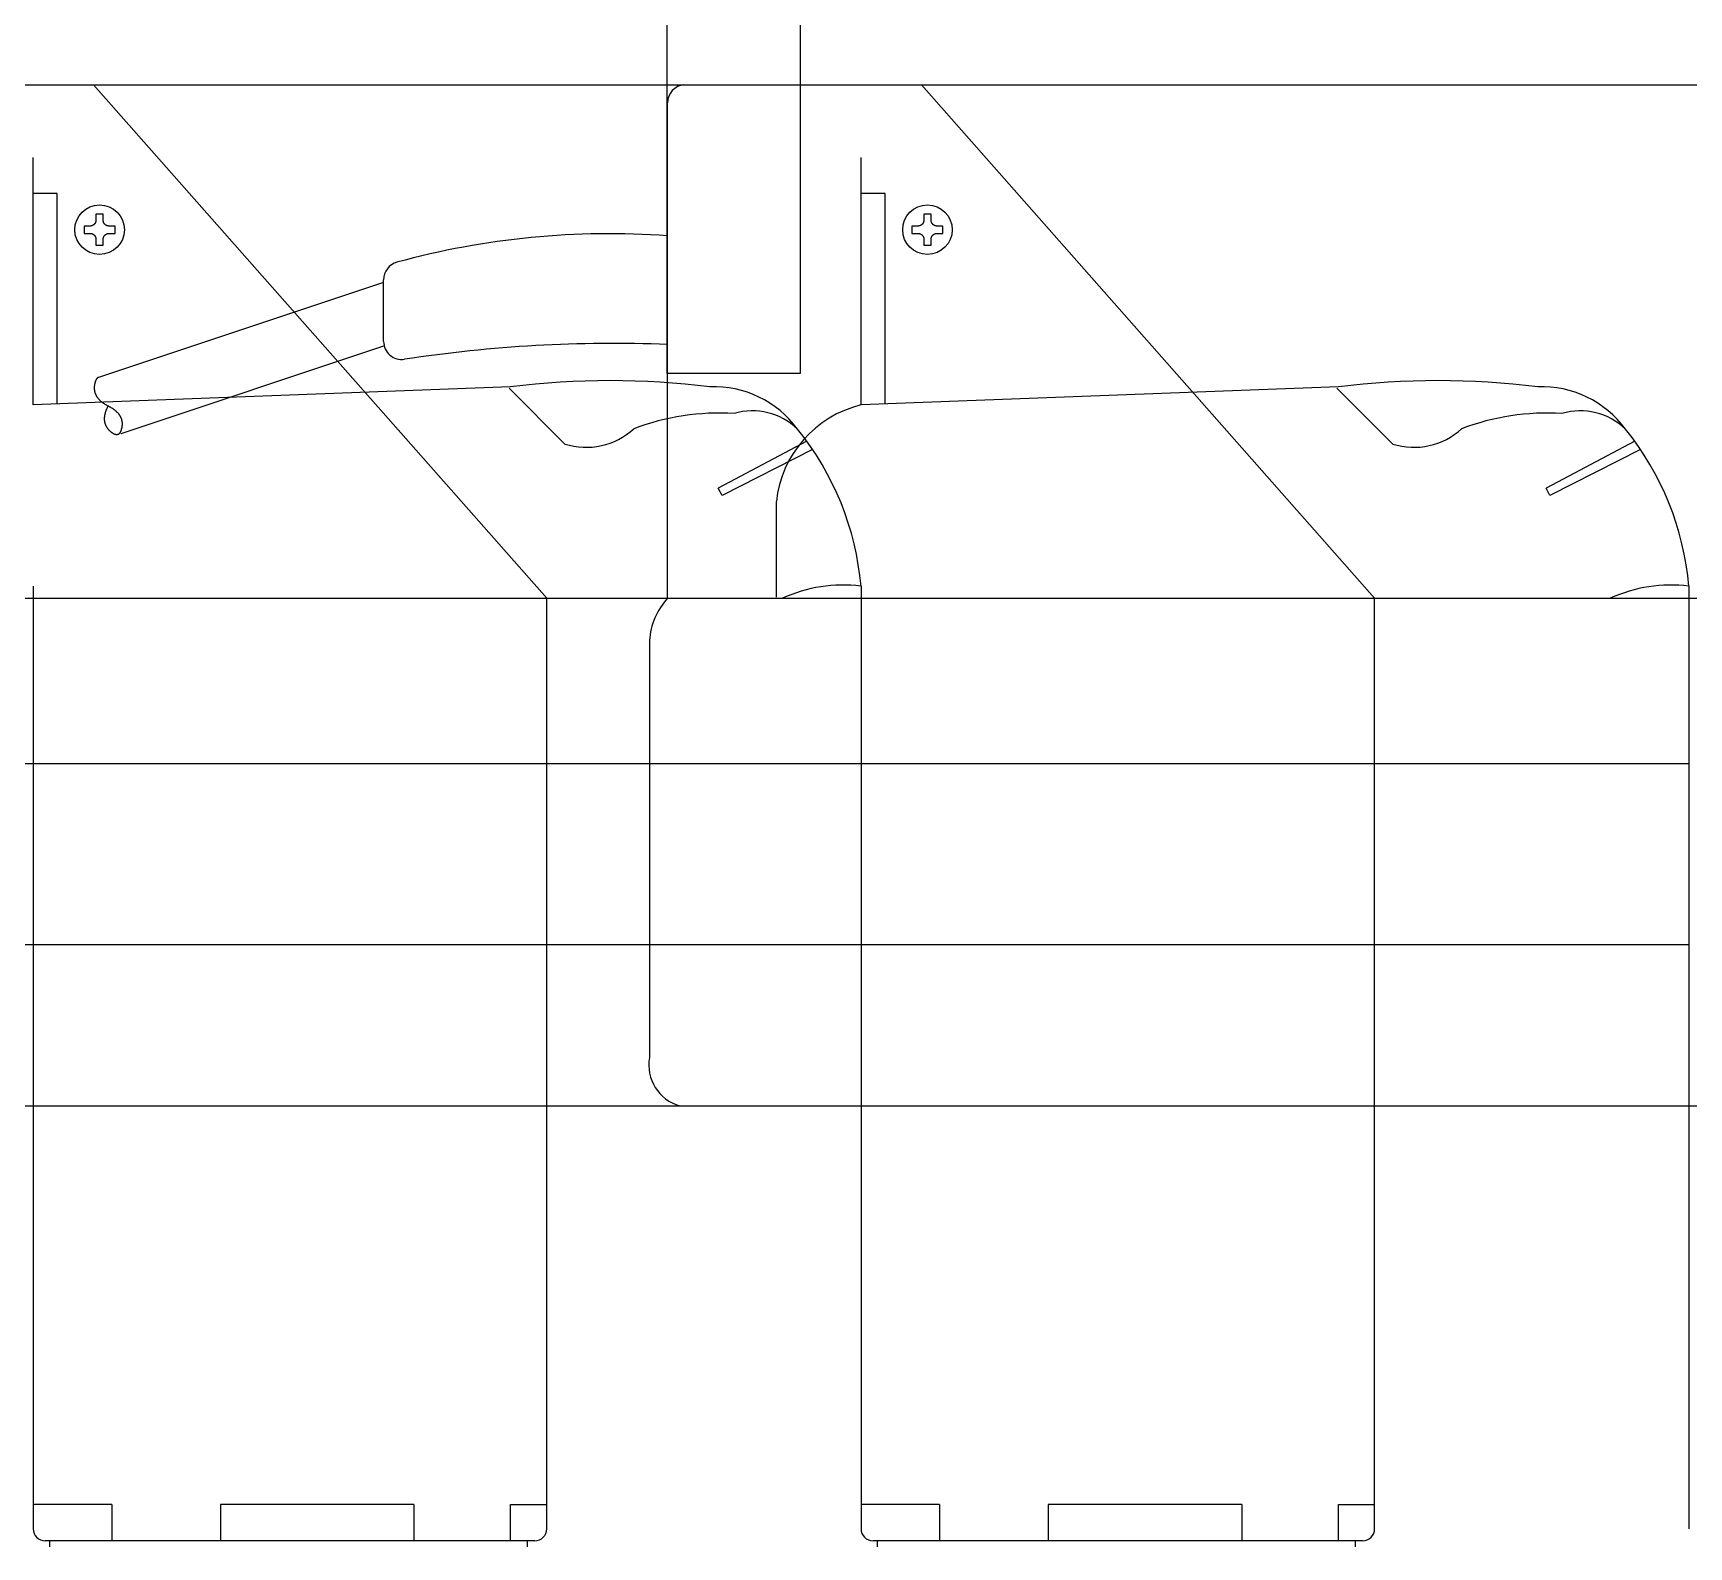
# Model space of a CAD drawing. Header units: millimetres. Extents: x -2880 to 3894, y -2977 to 4857.
# Drawn here: x -2341.8 to -2067.8, y 1353 to 1603.5 of the extents above; entities that cross this region are included whole.
import ezdxf

# ---------------------------------------------------------------- set-up
doc = ezdxf.new("R2010")
doc.units = ezdxf.units.MM
doc.header["$MEASUREMENT"] = 0
doc.layers.add('_1-0_', color=7, linetype='Continuous')
doc.layers.add('KB', color=7, linetype='Continuous')

msp = doc.modelspace()

# ---------------------------------------------------------------- linework, layer by layer
at = {"layer": '_1-0_', "color": 3, "linetype": 'Continuous'}
for p, q in [((-2508.057, 1594.981), (-2331.763, 1594.981)), ((-2371.057, 1594.981), (-2194.763, 1594.981)), ((-2256.763, 1509.981), (-2331.763, 1594.981)), ((-2234.057, 1594.981), (-2057.763, 1594.981)), ((-2119.763, 1509.981), (-2194.763, 1594.981)), ((-2236.763, 1509.981), (-2236.763, 1591.996)), ((-2341.763, 1541.981), (-2341.763, 1582.916)), ((-2204.763, 1541.981), (-2204.763, 1582.916)), ((-2337.763, 1576.981), (-2341.763, 1576.981)), ((-2337.763, 1542.221), (-2337.763, 1576.981)), ((-2200.763, 1576.981), (-2204.763, 1576.981)), ((-2200.763, 1542.221), (-2200.763, 1576.981)), ((-2330.163, 1573.544), (-2331.363, 1573.544)), ((-2331.363, 1573.544), (-2331.363, 1572.562)), ((-2330.163, 1572.562), (-2330.163, 1573.544)), ((-2193.163, 1573.544), (-2194.363, 1573.544)), ((-2194.363, 1573.544), (-2194.363, 1572.562)), ((-2193.163, 1572.562), (-2193.163, 1573.544)), ((-2332.344, 1571.581), (-2333.326, 1571.581)), ((-2333.326, 1571.581), (-2333.326, 1570.381)), ((-2333.326, 1570.381), (-2332.344, 1570.381)), ((-2332.321, 1571.581), (-2332.344, 1571.581)), ((-2332.344, 1570.381), (-2332.321, 1570.381)), ((-2332.297, 1571.582), (-2332.321, 1571.581)), ((-2332.321, 1570.381), (-2332.297, 1570.38)), ((-2332.273, 1571.584), (-2332.297, 1571.582)), ((-2332.297, 1570.38), (-2332.273, 1570.379)), ((-2332.249, 1571.586), (-2332.273, 1571.584)), ((-2332.273, 1570.379), (-2332.249, 1570.376)), ((-2332.225, 1571.589), (-2332.249, 1571.586)), ((-2332.249, 1570.376), (-2332.225, 1570.374)), ((-2332.201, 1571.592), (-2332.225, 1571.589)), ((-2332.225, 1570.374), (-2332.201, 1570.371)), ((-2332.177, 1571.596), (-2332.201, 1571.592)), ((-2332.201, 1570.371), (-2332.177, 1570.367)), ((-2332.153, 1571.6), (-2332.177, 1571.596)), ((-2332.177, 1570.367), (-2332.153, 1570.362)), ((-2332.13, 1571.605), (-2332.153, 1571.6)), ((-2332.153, 1570.362), (-2332.13, 1570.357)), ((-2332.106, 1571.611), (-2332.13, 1571.605)), ((-2332.13, 1570.357), (-2332.106, 1570.352)), ((-2332.083, 1571.617), (-2332.106, 1571.611)), ((-2332.106, 1570.352), (-2332.083, 1570.346)), ((-2332.06, 1571.623), (-2332.083, 1571.617)), ((-2332.083, 1570.346), (-2332.06, 1570.339)), ((-2332.037, 1571.631), (-2332.06, 1571.623)), ((-2332.06, 1570.339), (-2332.037, 1570.332)), ((-2332.014, 1571.638), (-2332.037, 1571.631)), ((-2332.037, 1570.332), (-2332.014, 1570.324)), ((-2331.992, 1571.647), (-2332.014, 1571.638)), ((-2332.014, 1570.324), (-2331.992, 1570.315)), ((-2331.969, 1571.656), (-2331.992, 1571.647)), ((-2331.992, 1570.315), (-2331.969, 1570.307)), ((-2331.947, 1571.665), (-2331.969, 1571.656)), ((-2331.969, 1570.307), (-2331.947, 1570.297)), ((-2331.925, 1571.675), (-2331.947, 1571.665)), ((-2331.947, 1570.297), (-2331.925, 1570.287)), ((-2331.903, 1571.686), (-2331.925, 1571.675)), ((-2331.925, 1570.287), (-2331.903, 1570.276)), ((-2331.882, 1571.697), (-2331.903, 1571.686)), ((-2331.903, 1570.276), (-2331.882, 1570.265)), ((-2331.861, 1571.709), (-2331.882, 1571.697)), ((-2331.882, 1570.265), (-2331.861, 1570.254)), ((-2331.84, 1571.721), (-2331.861, 1571.709)), ((-2331.861, 1570.254), (-2331.84, 1570.242)), ((-2331.82, 1571.733), (-2331.84, 1571.721)), ((-2331.84, 1570.242), (-2331.82, 1570.229)), ((-2331.799, 1571.746), (-2331.82, 1571.733)), ((-2331.82, 1570.229), (-2331.799, 1570.216)), ((-2331.78, 1571.76), (-2331.799, 1571.746)), ((-2331.799, 1570.216), (-2331.78, 1570.202)), ((-2331.76, 1571.774), (-2331.78, 1571.76)), ((-2331.78, 1570.202), (-2331.76, 1570.188)), ((-2331.741, 1571.789), (-2331.76, 1571.774)), ((-2331.76, 1570.188), (-2331.741, 1570.174)), ((-2331.722, 1571.804), (-2331.741, 1571.789)), ((-2331.741, 1570.174), (-2331.722, 1570.159)), ((-2331.704, 1571.819), (-2331.722, 1571.804)), ((-2331.722, 1570.159), (-2331.704, 1570.143)), ((-2331.686, 1571.835), (-2331.704, 1571.819)), ((-2331.704, 1570.143), (-2331.686, 1570.127)), ((-2331.668, 1571.852), (-2331.686, 1571.835)), ((-2331.686, 1570.127), (-2331.668, 1570.111)), ((-2331.651, 1571.868), (-2331.668, 1571.852)), ((-2331.668, 1570.111), (-2331.651, 1570.094)), ((-2331.634, 1571.886), (-2331.651, 1571.868)), ((-2331.651, 1570.094), (-2331.634, 1570.077)), ((-2331.618, 1571.903), (-2331.634, 1571.886)), ((-2331.634, 1570.077), (-2331.618, 1570.059)), ((-2331.602, 1571.921), (-2331.618, 1571.903)), ((-2331.618, 1570.059), (-2331.602, 1570.041)), ((-2331.586, 1571.94), (-2331.602, 1571.921)), ((-2331.602, 1570.041), (-2331.586, 1570.022)), ((-2331.571, 1571.959), (-2331.586, 1571.94)), ((-2331.586, 1570.022), (-2331.571, 1570.004)), ((-2331.556, 1571.978), (-2331.571, 1571.959)), ((-2331.542, 1571.997), (-2331.556, 1571.978)), ((-2331.529, 1572.017), (-2331.542, 1571.997)), ((-2331.516, 1572.037), (-2331.529, 1572.017)), ((-2331.503, 1572.058), (-2331.516, 1572.037)), ((-2331.491, 1572.079), (-2331.503, 1572.058)), ((-2331.479, 1572.1), (-2331.491, 1572.079)), ((-2331.468, 1572.121), (-2331.479, 1572.1)), ((-2331.457, 1572.143), (-2331.468, 1572.121)), ((-2331.447, 1572.165), (-2331.457, 1572.143)), ((-2331.438, 1572.187), (-2331.447, 1572.165)), ((-2331.429, 1572.209), (-2331.438, 1572.187)), ((-2331.421, 1572.232), (-2331.429, 1572.209)), ((-2331.413, 1572.255), (-2331.421, 1572.232)), ((-2331.405, 1572.278), (-2331.413, 1572.255)), ((-2331.399, 1572.301), (-2331.405, 1572.278)), ((-2331.393, 1572.324), (-2331.399, 1572.301)), ((-2331.387, 1572.347), (-2331.393, 1572.324)), ((-2331.382, 1572.371), (-2331.387, 1572.347)), ((-2331.378, 1572.395), (-2331.382, 1572.371)), ((-2331.374, 1572.418), (-2331.378, 1572.395)), ((-2331.371, 1572.442), (-2331.374, 1572.418)), ((-2331.368, 1572.466), (-2331.371, 1572.442)), ((-2331.366, 1572.49), (-2331.368, 1572.466)), ((-2331.364, 1572.514), (-2331.366, 1572.49)), ((-2331.363, 1572.562), (-2331.364, 1572.538)), ((-2331.364, 1572.538), (-2331.364, 1572.514)), ((-2330.163, 1572.538), (-2330.163, 1572.562)), ((-2330.162, 1572.514), (-2330.163, 1572.538)), ((-2330.161, 1572.49), (-2330.162, 1572.514)), ((-2330.158, 1572.466), (-2330.161, 1572.49)), ((-2330.156, 1572.442), (-2330.158, 1572.466)), ((-2330.153, 1572.418), (-2330.156, 1572.442)), ((-2330.149, 1572.395), (-2330.153, 1572.418)), ((-2330.144, 1572.371), (-2330.149, 1572.395)), ((-2330.139, 1572.347), (-2330.144, 1572.371)), ((-2330.134, 1572.324), (-2330.139, 1572.347)), ((-2330.128, 1572.301), (-2330.134, 1572.324)), ((-2330.121, 1572.278), (-2330.128, 1572.301)), ((-2330.114, 1572.255), (-2330.121, 1572.278)), ((-2330.106, 1572.232), (-2330.114, 1572.255)), ((-2330.097, 1572.209), (-2330.106, 1572.232)), ((-2330.089, 1572.187), (-2330.097, 1572.209)), ((-2330.079, 1572.165), (-2330.089, 1572.187)), ((-2330.069, 1572.143), (-2330.079, 1572.165)), ((-2330.058, 1572.121), (-2330.069, 1572.143)), ((-2330.047, 1572.1), (-2330.058, 1572.121)), ((-2330.036, 1572.079), (-2330.047, 1572.1)), ((-2330.024, 1572.058), (-2330.036, 1572.079)), ((-2330.011, 1572.037), (-2330.024, 1572.058)), ((-2329.998, 1572.017), (-2330.011, 1572.037)), ((-2329.984, 1571.997), (-2329.998, 1572.017)), ((-2329.97, 1571.978), (-2329.984, 1571.997)), ((-2329.956, 1571.959), (-2329.97, 1571.978)), ((-2329.94, 1571.94), (-2329.956, 1571.959)), ((-2329.956, 1570.004), (-2329.94, 1570.022)), ((-2329.925, 1571.921), (-2329.94, 1571.94)), ((-2329.94, 1570.022), (-2329.925, 1570.041)), ((-2329.909, 1571.903), (-2329.925, 1571.921)), ((-2329.925, 1570.041), (-2329.909, 1570.059)), ((-2329.893, 1571.886), (-2329.909, 1571.903)), ((-2329.909, 1570.059), (-2329.893, 1570.077)), ((-2329.876, 1571.868), (-2329.893, 1571.886)), ((-2329.893, 1570.077), (-2329.876, 1570.094)), ((-2329.859, 1571.852), (-2329.876, 1571.868)), ((-2329.876, 1570.094), (-2329.859, 1570.111)), ((-2329.841, 1571.835), (-2329.859, 1571.852)), ((-2329.859, 1570.111), (-2329.841, 1570.127)), ((-2329.823, 1571.819), (-2329.841, 1571.835)), ((-2329.841, 1570.127), (-2329.823, 1570.143)), ((-2329.804, 1571.804), (-2329.823, 1571.819)), ((-2329.823, 1570.143), (-2329.804, 1570.159)), ((-2329.786, 1571.789), (-2329.804, 1571.804)), ((-2329.804, 1570.159), (-2329.786, 1570.174)), ((-2329.766, 1571.774), (-2329.786, 1571.789)), ((-2329.786, 1570.174), (-2329.766, 1570.188)), ((-2329.747, 1571.76), (-2329.766, 1571.774)), ((-2329.766, 1570.188), (-2329.747, 1570.202)), ((-2329.727, 1571.746), (-2329.747, 1571.76)), ((-2329.747, 1570.202), (-2329.727, 1570.216)), ((-2329.707, 1571.733), (-2329.727, 1571.746)), ((-2329.727, 1570.216), (-2329.707, 1570.229)), ((-2329.686, 1571.721), (-2329.707, 1571.733)), ((-2329.707, 1570.229), (-2329.686, 1570.242)), ((-2329.666, 1571.709), (-2329.686, 1571.721)), ((-2329.686, 1570.242), (-2329.666, 1570.254)), ((-2329.644, 1571.697), (-2329.666, 1571.709)), ((-2329.666, 1570.254), (-2329.644, 1570.265)), ((-2329.623, 1571.686), (-2329.644, 1571.697)), ((-2329.644, 1570.265), (-2329.623, 1570.276)), ((-2329.601, 1571.675), (-2329.623, 1571.686)), ((-2329.623, 1570.276), (-2329.601, 1570.287)), ((-2329.579, 1571.665), (-2329.601, 1571.675)), ((-2329.601, 1570.287), (-2329.579, 1570.297)), ((-2329.557, 1571.656), (-2329.579, 1571.665)), ((-2329.579, 1570.297), (-2329.557, 1570.307)), ((-2329.535, 1571.647), (-2329.557, 1571.656)), ((-2329.557, 1570.307), (-2329.535, 1570.315)), ((-2329.512, 1571.638), (-2329.535, 1571.647)), ((-2329.535, 1570.315), (-2329.512, 1570.324)), ((-2329.49, 1571.631), (-2329.512, 1571.638)), ((-2329.512, 1570.324), (-2329.49, 1570.332)), ((-2329.467, 1571.623), (-2329.49, 1571.631)), ((-2329.49, 1570.332), (-2329.467, 1570.339)), ((-2329.444, 1571.617), (-2329.467, 1571.623)), ((-2329.467, 1570.339), (-2329.444, 1570.346)), ((-2329.42, 1571.611), (-2329.444, 1571.617)), ((-2329.444, 1570.346), (-2329.42, 1570.352)), ((-2329.397, 1571.605), (-2329.42, 1571.611)), ((-2329.42, 1570.352), (-2329.397, 1570.357)), ((-2329.373, 1571.6), (-2329.397, 1571.605)), ((-2329.397, 1570.357), (-2329.373, 1570.362)), ((-2329.35, 1571.596), (-2329.373, 1571.6)), ((-2329.373, 1570.362), (-2329.35, 1570.367)), ((-2329.326, 1571.592), (-2329.35, 1571.596)), ((-2329.35, 1570.367), (-2329.326, 1570.371)), ((-2329.302, 1571.589), (-2329.326, 1571.592)), ((-2329.326, 1570.371), (-2329.302, 1570.374)), ((-2329.278, 1571.586), (-2329.302, 1571.589)), ((-2329.302, 1570.374), (-2329.278, 1570.376)), ((-2329.254, 1571.584), (-2329.278, 1571.586)), ((-2329.278, 1570.376), (-2329.254, 1570.379)), ((-2329.23, 1571.582), (-2329.254, 1571.584)), ((-2329.254, 1570.379), (-2329.23, 1570.38)), ((-2329.206, 1571.581), (-2329.23, 1571.582)), ((-2329.23, 1570.38), (-2329.206, 1570.381)), ((-2329.182, 1571.581), (-2329.206, 1571.581)), ((-2329.206, 1570.381), (-2329.182, 1570.381)), ((-2328.201, 1571.581), (-2329.182, 1571.581)), ((-2329.182, 1570.381), (-2328.201, 1570.381)), ((-2328.201, 1570.381), (-2328.201, 1571.581)), ((-2195.344, 1571.581), (-2196.326, 1571.581)), ((-2196.326, 1571.581), (-2196.326, 1570.381)), ((-2196.326, 1570.381), (-2195.344, 1570.381)), ((-2195.321, 1571.581), (-2195.344, 1571.581)), ((-2195.344, 1570.381), (-2195.321, 1570.381)), ((-2195.297, 1571.582), (-2195.321, 1571.581)), ((-2195.321, 1570.381), (-2195.297, 1570.38)), ((-2195.273, 1571.584), (-2195.297, 1571.582)), ((-2195.297, 1570.38), (-2195.273, 1570.379)), ((-2195.249, 1571.586), (-2195.273, 1571.584)), ((-2195.273, 1570.379), (-2195.249, 1570.376)), ((-2195.225, 1571.589), (-2195.249, 1571.586)), ((-2195.249, 1570.376), (-2195.225, 1570.374)), ((-2195.201, 1571.592), (-2195.225, 1571.589)), ((-2195.225, 1570.374), (-2195.201, 1570.371)), ((-2195.177, 1571.596), (-2195.201, 1571.592)), ((-2195.201, 1570.371), (-2195.177, 1570.367)), ((-2195.153, 1571.6), (-2195.177, 1571.596)), ((-2195.177, 1570.367), (-2195.153, 1570.362)), ((-2195.13, 1571.605), (-2195.153, 1571.6)), ((-2195.153, 1570.362), (-2195.13, 1570.357)), ((-2195.106, 1571.611), (-2195.13, 1571.605)), ((-2195.13, 1570.357), (-2195.106, 1570.352)), ((-2195.083, 1571.617), (-2195.106, 1571.611)), ((-2195.106, 1570.352), (-2195.083, 1570.346)), ((-2195.06, 1571.623), (-2195.083, 1571.617)), ((-2195.083, 1570.346), (-2195.06, 1570.339)), ((-2195.037, 1571.631), (-2195.06, 1571.623)), ((-2195.06, 1570.339), (-2195.037, 1570.332)), ((-2195.014, 1571.638), (-2195.037, 1571.631)), ((-2195.037, 1570.332), (-2195.014, 1570.324)), ((-2194.992, 1571.647), (-2195.014, 1571.638)), ((-2195.014, 1570.324), (-2194.992, 1570.315)), ((-2194.969, 1571.656), (-2194.992, 1571.647)), ((-2194.992, 1570.315), (-2194.969, 1570.307)), ((-2194.947, 1571.665), (-2194.969, 1571.656)), ((-2194.969, 1570.307), (-2194.947, 1570.297)), ((-2194.925, 1571.675), (-2194.947, 1571.665)), ((-2194.947, 1570.297), (-2194.925, 1570.287)), ((-2194.903, 1571.686), (-2194.925, 1571.675)), ((-2194.925, 1570.287), (-2194.903, 1570.276)), ((-2194.882, 1571.697), (-2194.903, 1571.686)), ((-2194.903, 1570.276), (-2194.882, 1570.265)), ((-2194.861, 1571.709), (-2194.882, 1571.697)), ((-2194.882, 1570.265), (-2194.861, 1570.254)), ((-2194.84, 1571.721), (-2194.861, 1571.709)), ((-2194.861, 1570.254), (-2194.84, 1570.242)), ((-2194.82, 1571.733), (-2194.84, 1571.721)), ((-2194.84, 1570.242), (-2194.82, 1570.229)), ((-2194.799, 1571.746), (-2194.82, 1571.733)), ((-2194.82, 1570.229), (-2194.799, 1570.216)), ((-2194.78, 1571.76), (-2194.799, 1571.746)), ((-2194.799, 1570.216), (-2194.78, 1570.202)), ((-2194.76, 1571.774), (-2194.78, 1571.76)), ((-2194.78, 1570.202), (-2194.76, 1570.188)), ((-2194.741, 1571.789), (-2194.76, 1571.774)), ((-2194.76, 1570.188), (-2194.741, 1570.174)), ((-2194.722, 1571.804), (-2194.741, 1571.789)), ((-2194.741, 1570.174), (-2194.722, 1570.159)), ((-2194.704, 1571.819), (-2194.722, 1571.804)), ((-2194.722, 1570.159), (-2194.704, 1570.143)), ((-2194.686, 1571.835), (-2194.704, 1571.819)), ((-2194.704, 1570.143), (-2194.686, 1570.127)), ((-2194.668, 1571.852), (-2194.686, 1571.835)), ((-2194.686, 1570.127), (-2194.668, 1570.111)), ((-2194.651, 1571.868), (-2194.668, 1571.852)), ((-2194.668, 1570.111), (-2194.651, 1570.094)), ((-2194.634, 1571.886), (-2194.651, 1571.868)), ((-2194.651, 1570.094), (-2194.634, 1570.077)), ((-2194.618, 1571.903), (-2194.634, 1571.886)), ((-2194.634, 1570.077), (-2194.618, 1570.059)), ((-2194.602, 1571.921), (-2194.618, 1571.903)), ((-2194.618, 1570.059), (-2194.602, 1570.041)), ((-2194.586, 1571.94), (-2194.602, 1571.921)), ((-2194.602, 1570.041), (-2194.586, 1570.022)), ((-2194.571, 1571.959), (-2194.586, 1571.94)), ((-2194.586, 1570.022), (-2194.571, 1570.004)), ((-2194.556, 1571.978), (-2194.571, 1571.959)), ((-2194.542, 1571.997), (-2194.556, 1571.978)), ((-2194.529, 1572.017), (-2194.542, 1571.997)), ((-2194.516, 1572.037), (-2194.529, 1572.017)), ((-2194.503, 1572.058), (-2194.516, 1572.037)), ((-2194.491, 1572.079), (-2194.503, 1572.058)), ((-2194.479, 1572.1), (-2194.491, 1572.079)), ((-2194.468, 1572.121), (-2194.479, 1572.1)), ((-2194.457, 1572.143), (-2194.468, 1572.121)), ((-2194.447, 1572.165), (-2194.457, 1572.143)), ((-2194.438, 1572.187), (-2194.447, 1572.165)), ((-2194.429, 1572.209), (-2194.438, 1572.187)), ((-2194.421, 1572.232), (-2194.429, 1572.209)), ((-2194.413, 1572.255), (-2194.421, 1572.232)), ((-2194.405, 1572.278), (-2194.413, 1572.255)), ((-2194.399, 1572.301), (-2194.405, 1572.278)), ((-2194.393, 1572.324), (-2194.399, 1572.301)), ((-2194.387, 1572.347), (-2194.393, 1572.324)), ((-2194.382, 1572.371), (-2194.387, 1572.347)), ((-2194.378, 1572.395), (-2194.382, 1572.371)), ((-2194.374, 1572.418), (-2194.378, 1572.395)), ((-2194.371, 1572.442), (-2194.374, 1572.418)), ((-2194.368, 1572.466), (-2194.371, 1572.442)), ((-2194.366, 1572.49), (-2194.368, 1572.466)), ((-2194.364, 1572.514), (-2194.366, 1572.49)), ((-2194.363, 1572.562), (-2194.364, 1572.538)), ((-2194.364, 1572.538), (-2194.364, 1572.514)), ((-2193.163, 1572.538), (-2193.163, 1572.562)), ((-2193.162, 1572.514), (-2193.163, 1572.538)), ((-2193.161, 1572.49), (-2193.162, 1572.514)), ((-2193.158, 1572.466), (-2193.161, 1572.49)), ((-2193.156, 1572.442), (-2193.158, 1572.466)), ((-2193.153, 1572.418), (-2193.156, 1572.442)), ((-2193.149, 1572.395), (-2193.153, 1572.418)), ((-2193.144, 1572.371), (-2193.149, 1572.395)), ((-2193.139, 1572.347), (-2193.144, 1572.371)), ((-2193.134, 1572.324), (-2193.139, 1572.347)), ((-2193.128, 1572.301), (-2193.134, 1572.324)), ((-2193.121, 1572.278), (-2193.128, 1572.301)), ((-2193.114, 1572.255), (-2193.121, 1572.278)), ((-2193.106, 1572.232), (-2193.114, 1572.255)), ((-2193.097, 1572.209), (-2193.106, 1572.232)), ((-2193.089, 1572.187), (-2193.097, 1572.209)), ((-2193.079, 1572.165), (-2193.089, 1572.187)), ((-2193.069, 1572.143), (-2193.079, 1572.165)), ((-2193.058, 1572.121), (-2193.069, 1572.143)), ((-2193.047, 1572.1), (-2193.058, 1572.121)), ((-2193.036, 1572.079), (-2193.047, 1572.1)), ((-2193.024, 1572.058), (-2193.036, 1572.079)), ((-2193.011, 1572.037), (-2193.024, 1572.058)), ((-2192.998, 1572.017), (-2193.011, 1572.037)), ((-2192.984, 1571.997), (-2192.998, 1572.017)), ((-2192.97, 1571.978), (-2192.984, 1571.997)), ((-2192.956, 1571.959), (-2192.97, 1571.978)), ((-2192.94, 1571.94), (-2192.956, 1571.959)), ((-2192.956, 1570.004), (-2192.94, 1570.022)), ((-2192.925, 1571.921), (-2192.94, 1571.94)), ((-2192.94, 1570.022), (-2192.925, 1570.041)), ((-2192.909, 1571.903), (-2192.925, 1571.921)), ((-2192.925, 1570.041), (-2192.909, 1570.059)), ((-2192.893, 1571.886), (-2192.909, 1571.903)), ((-2192.909, 1570.059), (-2192.893, 1570.077)), ((-2192.876, 1571.868), (-2192.893, 1571.886)), ((-2192.893, 1570.077), (-2192.876, 1570.094)), ((-2192.859, 1571.852), (-2192.876, 1571.868)), ((-2192.876, 1570.094), (-2192.859, 1570.111)), ((-2192.841, 1571.835), (-2192.859, 1571.852)), ((-2192.859, 1570.111), (-2192.841, 1570.127)), ((-2192.823, 1571.819), (-2192.841, 1571.835)), ((-2192.841, 1570.127), (-2192.823, 1570.143)), ((-2192.804, 1571.804), (-2192.823, 1571.819)), ((-2192.823, 1570.143), (-2192.804, 1570.159)), ((-2192.786, 1571.789), (-2192.804, 1571.804)), ((-2192.804, 1570.159), (-2192.786, 1570.174)), ((-2192.766, 1571.774), (-2192.786, 1571.789)), ((-2192.786, 1570.174), (-2192.766, 1570.188)), ((-2192.747, 1571.76), (-2192.766, 1571.774)), ((-2192.766, 1570.188), (-2192.747, 1570.202)), ((-2192.727, 1571.746), (-2192.747, 1571.76)), ((-2192.747, 1570.202), (-2192.727, 1570.216)), ((-2192.707, 1571.733), (-2192.727, 1571.746)), ((-2192.727, 1570.216), (-2192.707, 1570.229)), ((-2192.686, 1571.721), (-2192.707, 1571.733)), ((-2192.707, 1570.229), (-2192.686, 1570.242)), ((-2192.666, 1571.709), (-2192.686, 1571.721)), ((-2192.686, 1570.242), (-2192.666, 1570.254)), ((-2192.644, 1571.697), (-2192.666, 1571.709)), ((-2192.666, 1570.254), (-2192.644, 1570.265)), ((-2192.623, 1571.686), (-2192.644, 1571.697)), ((-2192.644, 1570.265), (-2192.623, 1570.276)), ((-2192.601, 1571.675), (-2192.623, 1571.686)), ((-2192.623, 1570.276), (-2192.601, 1570.287)), ((-2192.579, 1571.665), (-2192.601, 1571.675)), ((-2192.601, 1570.287), (-2192.579, 1570.297)), ((-2192.557, 1571.656), (-2192.579, 1571.665)), ((-2192.579, 1570.297), (-2192.557, 1570.307)), ((-2192.535, 1571.647), (-2192.557, 1571.656)), ((-2192.557, 1570.307), (-2192.535, 1570.315)), ((-2192.512, 1571.638), (-2192.535, 1571.647)), ((-2192.535, 1570.315), (-2192.512, 1570.324)), ((-2192.49, 1571.631), (-2192.512, 1571.638)), ((-2192.512, 1570.324), (-2192.49, 1570.332)), ((-2192.467, 1571.623), (-2192.49, 1571.631)), ((-2192.49, 1570.332), (-2192.467, 1570.339)), ((-2192.444, 1571.617), (-2192.467, 1571.623)), ((-2192.467, 1570.339), (-2192.444, 1570.346)), ((-2192.42, 1571.611), (-2192.444, 1571.617)), ((-2192.444, 1570.346), (-2192.42, 1570.352)), ((-2192.397, 1571.605), (-2192.42, 1571.611)), ((-2192.42, 1570.352), (-2192.397, 1570.357)), ((-2192.373, 1571.6), (-2192.397, 1571.605)), ((-2192.397, 1570.357), (-2192.373, 1570.362)), ((-2192.35, 1571.596), (-2192.373, 1571.6)), ((-2192.373, 1570.362), (-2192.35, 1570.367)), ((-2192.326, 1571.592), (-2192.35, 1571.596)), ((-2192.35, 1570.367), (-2192.326, 1570.371)), ((-2192.302, 1571.589), (-2192.326, 1571.592)), ((-2192.326, 1570.371), (-2192.302, 1570.374)), ((-2192.278, 1571.586), (-2192.302, 1571.589)), ((-2192.302, 1570.374), (-2192.278, 1570.376)), ((-2192.254, 1571.584), (-2192.278, 1571.586)), ((-2192.278, 1570.376), (-2192.254, 1570.379)), ((-2192.23, 1571.582), (-2192.254, 1571.584)), ((-2192.254, 1570.379), (-2192.23, 1570.38)), ((-2192.206, 1571.581), (-2192.23, 1571.582)), ((-2192.23, 1570.38), (-2192.206, 1570.381)), ((-2192.182, 1571.581), (-2192.206, 1571.581)), ((-2192.206, 1570.381), (-2192.182, 1570.381)), ((-2191.201, 1571.581), (-2192.182, 1571.581)), ((-2192.182, 1570.381), (-2191.201, 1570.381)), ((-2191.201, 1570.381), (-2191.201, 1571.581)), ((-2331.571, 1570.004), (-2331.556, 1569.985)), ((-2331.556, 1569.985), (-2331.542, 1569.965)), ((-2331.542, 1569.965), (-2331.529, 1569.945)), ((-2331.529, 1569.945), (-2331.516, 1569.925)), ((-2331.516, 1569.925), (-2331.503, 1569.904)), ((-2331.503, 1569.904), (-2331.491, 1569.884)), ((-2331.491, 1569.884), (-2331.479, 1569.863)), ((-2331.479, 1569.863), (-2331.468, 1569.841)), ((-2331.468, 1569.841), (-2331.457, 1569.82)), ((-2331.457, 1569.82), (-2331.447, 1569.798)), ((-2331.447, 1569.798), (-2331.438, 1569.775)), ((-2331.438, 1569.775), (-2331.429, 1569.753)), ((-2331.429, 1569.753), (-2331.421, 1569.731)), ((-2331.421, 1569.731), (-2331.413, 1569.708)), ((-2331.413, 1569.708), (-2331.405, 1569.685)), ((-2331.405, 1569.685), (-2331.399, 1569.662)), ((-2331.399, 1569.662), (-2331.393, 1569.638)), ((-2331.393, 1569.638), (-2331.387, 1569.615)), ((-2331.387, 1569.615), (-2331.382, 1569.591)), ((-2331.382, 1569.591), (-2331.378, 1569.568)), ((-2331.378, 1569.568), (-2331.374, 1569.544)), ((-2331.374, 1569.544), (-2331.371, 1569.52)), ((-2331.371, 1569.52), (-2331.368, 1569.496)), ((-2331.368, 1569.496), (-2331.366, 1569.472)), ((-2331.366, 1569.472), (-2331.364, 1569.448)), ((-2331.364, 1569.448), (-2331.364, 1569.424)), ((-2331.364, 1569.424), (-2331.363, 1569.4)), ((-2331.363, 1569.4), (-2331.363, 1568.419)), ((-2331.363, 1568.419), (-2330.163, 1568.419)), ((-2330.163, 1569.424), (-2330.162, 1569.448)), ((-2330.163, 1569.4), (-2330.163, 1569.424)), ((-2330.163, 1568.419), (-2330.163, 1569.4)), ((-2330.162, 1569.448), (-2330.161, 1569.472)), ((-2330.161, 1569.472), (-2330.158, 1569.496)), ((-2330.158, 1569.496), (-2330.156, 1569.52)), ((-2330.156, 1569.52), (-2330.153, 1569.544)), ((-2330.153, 1569.544), (-2330.149, 1569.568)), ((-2330.149, 1569.568), (-2330.144, 1569.591)), ((-2330.144, 1569.591), (-2330.139, 1569.615)), ((-2330.139, 1569.615), (-2330.134, 1569.638)), ((-2330.134, 1569.638), (-2330.128, 1569.662)), ((-2330.128, 1569.662), (-2330.121, 1569.685)), ((-2330.121, 1569.685), (-2330.114, 1569.708)), ((-2330.114, 1569.708), (-2330.106, 1569.731)), ((-2330.106, 1569.731), (-2330.097, 1569.753)), ((-2330.097, 1569.753), (-2330.089, 1569.775)), ((-2330.089, 1569.775), (-2330.079, 1569.798)), ((-2330.079, 1569.798), (-2330.069, 1569.82)), ((-2330.069, 1569.82), (-2330.058, 1569.841)), ((-2330.058, 1569.841), (-2330.047, 1569.863)), ((-2330.047, 1569.863), (-2330.036, 1569.884)), ((-2330.036, 1569.884), (-2330.024, 1569.904)), ((-2330.024, 1569.904), (-2330.011, 1569.925)), ((-2330.011, 1569.925), (-2329.998, 1569.945)), ((-2329.998, 1569.945), (-2329.984, 1569.965)), ((-2329.984, 1569.965), (-2329.97, 1569.985)), ((-2329.97, 1569.985), (-2329.956, 1570.004)), ((-2194.571, 1570.004), (-2194.556, 1569.985)), ((-2194.556, 1569.985), (-2194.542, 1569.965)), ((-2194.542, 1569.965), (-2194.529, 1569.945)), ((-2194.529, 1569.945), (-2194.516, 1569.925)), ((-2194.516, 1569.925), (-2194.503, 1569.904)), ((-2194.503, 1569.904), (-2194.491, 1569.884)), ((-2194.491, 1569.884), (-2194.479, 1569.863)), ((-2194.479, 1569.863), (-2194.468, 1569.841)), ((-2194.468, 1569.841), (-2194.457, 1569.82)), ((-2194.457, 1569.82), (-2194.447, 1569.798)), ((-2194.447, 1569.798), (-2194.438, 1569.775)), ((-2194.438, 1569.775), (-2194.429, 1569.753)), ((-2194.429, 1569.753), (-2194.421, 1569.731)), ((-2194.421, 1569.731), (-2194.413, 1569.708)), ((-2194.413, 1569.708), (-2194.405, 1569.685)), ((-2194.405, 1569.685), (-2194.399, 1569.662)), ((-2194.399, 1569.662), (-2194.393, 1569.638)), ((-2194.393, 1569.638), (-2194.387, 1569.615)), ((-2194.387, 1569.615), (-2194.382, 1569.591)), ((-2194.382, 1569.591), (-2194.378, 1569.568)), ((-2194.378, 1569.568), (-2194.374, 1569.544)), ((-2194.374, 1569.544), (-2194.371, 1569.52)), ((-2194.371, 1569.52), (-2194.368, 1569.496)), ((-2194.368, 1569.496), (-2194.366, 1569.472)), ((-2194.366, 1569.472), (-2194.364, 1569.448)), ((-2194.364, 1569.448), (-2194.364, 1569.424)), ((-2194.364, 1569.424), (-2194.363, 1569.4)), ((-2194.363, 1569.4), (-2194.363, 1568.419)), ((-2194.363, 1568.419), (-2193.163, 1568.419)), ((-2193.163, 1569.424), (-2193.162, 1569.448)), ((-2193.163, 1569.4), (-2193.163, 1569.424)), ((-2193.163, 1568.419), (-2193.163, 1569.4)), ((-2193.162, 1569.448), (-2193.161, 1569.472)), ((-2193.161, 1569.472), (-2193.158, 1569.496)), ((-2193.158, 1569.496), (-2193.156, 1569.52)), ((-2193.156, 1569.52), (-2193.153, 1569.544)), ((-2193.153, 1569.544), (-2193.149, 1569.568)), ((-2193.149, 1569.568), (-2193.144, 1569.591)), ((-2193.144, 1569.591), (-2193.139, 1569.615)), ((-2193.139, 1569.615), (-2193.134, 1569.638)), ((-2193.134, 1569.638), (-2193.128, 1569.662)), ((-2193.128, 1569.662), (-2193.121, 1569.685)), ((-2193.121, 1569.685), (-2193.114, 1569.708)), ((-2193.114, 1569.708), (-2193.106, 1569.731)), ((-2193.106, 1569.731), (-2193.097, 1569.753)), ((-2193.097, 1569.753), (-2193.089, 1569.775)), ((-2193.089, 1569.775), (-2193.079, 1569.798)), ((-2193.079, 1569.798), (-2193.069, 1569.82)), ((-2193.069, 1569.82), (-2193.058, 1569.841)), ((-2193.058, 1569.841), (-2193.047, 1569.863)), ((-2193.047, 1569.863), (-2193.036, 1569.884)), ((-2193.036, 1569.884), (-2193.024, 1569.904)), ((-2193.024, 1569.904), (-2193.011, 1569.925)), ((-2193.011, 1569.925), (-2192.998, 1569.945)), ((-2192.998, 1569.945), (-2192.984, 1569.965)), ((-2192.984, 1569.965), (-2192.97, 1569.985)), ((-2192.97, 1569.985), (-2192.956, 1570.004)), ((-2283.763, 1562.252), (-2330.925, 1546.531)), ((-2283.763, 1552.501), (-2283.763, 1562.709)), ((-2283.763, 1551.711), (-2327.27, 1537.208)), ((-2331.593, 1545.378), (-2331.6, 1545.345)), ((-2331.587, 1545.411), (-2331.593, 1545.378)), ((-2331.581, 1545.443), (-2331.587, 1545.411)), ((-2331.574, 1545.475), (-2331.581, 1545.443)), ((-2331.568, 1545.506), (-2331.574, 1545.475)), ((-2331.561, 1545.537), (-2331.568, 1545.506)), ((-2331.554, 1545.568), (-2331.561, 1545.537)), ((-2331.547, 1545.598), (-2331.554, 1545.568)), ((-2331.54, 1545.627), (-2331.547, 1545.598)), ((-2331.532, 1545.657), (-2331.54, 1545.627)), ((-2331.525, 1545.685), (-2331.532, 1545.657)), ((-2331.517, 1545.714), (-2331.525, 1545.685)), ((-2331.509, 1545.741), (-2331.517, 1545.714)), ((-2331.501, 1545.769), (-2331.509, 1545.741)), ((-2331.493, 1545.796), (-2331.501, 1545.769)), ((-2331.485, 1545.822), (-2331.493, 1545.796)), ((-2331.476, 1545.848), (-2331.485, 1545.822)), ((-2331.468, 1545.874), (-2331.476, 1545.848)), ((-2331.459, 1545.899), (-2331.468, 1545.874)), ((-2331.45, 1545.924), (-2331.459, 1545.899)), ((-2331.441, 1545.948), (-2331.45, 1545.924)), ((-2331.432, 1545.972), (-2331.441, 1545.948)), ((-2331.422, 1545.995), (-2331.432, 1545.972)), ((-2331.413, 1546.018), (-2331.422, 1545.995)), ((-2331.403, 1546.04), (-2331.413, 1546.018)), ((-2331.393, 1546.062), (-2331.403, 1546.04)), ((-2331.383, 1546.084), (-2331.393, 1546.062)), ((-2331.373, 1546.105), (-2331.383, 1546.084)), ((-2331.363, 1546.126), (-2331.373, 1546.105)), ((-2331.353, 1546.146), (-2331.363, 1546.126)), ((-2331.342, 1546.165), (-2331.353, 1546.146)), ((-2331.331, 1546.185), (-2331.342, 1546.165)), ((-2331.321, 1546.204), (-2331.331, 1546.185)), ((-2331.31, 1546.222), (-2331.321, 1546.204)), ((-2331.298, 1546.24), (-2331.31, 1546.222)), ((-2331.287, 1546.257), (-2331.298, 1546.24)), ((-2331.276, 1546.275), (-2331.287, 1546.257)), ((-2331.264, 1546.291), (-2331.276, 1546.275)), ((-2331.252, 1546.307), (-2331.264, 1546.291)), ((-2331.24, 1546.323), (-2331.252, 1546.307)), ((-2331.228, 1546.338), (-2331.24, 1546.323)), ((-2331.216, 1546.353), (-2331.228, 1546.338)), ((-2331.204, 1546.367), (-2331.216, 1546.353)), ((-2331.191, 1546.381), (-2331.204, 1546.367)), ((-2331.179, 1546.395), (-2331.191, 1546.381)), ((-2331.166, 1546.408), (-2331.179, 1546.395)), ((-2331.153, 1546.42), (-2331.166, 1546.408)), ((-2331.14, 1546.432), (-2331.153, 1546.42)), ((-2331.127, 1546.444), (-2331.14, 1546.432)), ((-2331.113, 1546.455), (-2331.127, 1546.444)), ((-2331.1, 1546.466), (-2331.113, 1546.455)), ((-2331.086, 1546.476), (-2331.1, 1546.466)), ((-2331.072, 1546.486), (-2331.086, 1546.476)), ((-2331.058, 1546.496), (-2331.072, 1546.486)), ((-2331.044, 1546.505), (-2331.058, 1546.496)), ((-2331.03, 1546.513), (-2331.044, 1546.505)), ((-2331.015, 1546.521), (-2331.03, 1546.513)), ((-2331.001, 1546.529), (-2331.015, 1546.521)), ((-2330.986, 1546.536), (-2331.001, 1546.529)), ((-2330.971, 1546.543), (-2330.986, 1546.536)), ((-2330.956, 1546.549), (-2330.971, 1546.543)), ((-2330.941, 1546.555), (-2330.956, 1546.549)), ((-2330.925, 1546.56), (-2330.941, 1546.555)), ((-2262.763, 1544.981), (-2341.763, 1541.981)), ((-2331.65, 1544.845), (-2331.651, 1544.78)), ((-2331.651, 1544.78), (-2331.65, 1544.715)), ((-2331.648, 1544.91), (-2331.65, 1544.845)), ((-2331.65, 1544.715), (-2331.648, 1544.651)), ((-2331.645, 1544.976), (-2331.648, 1544.91)), ((-2331.648, 1544.651), (-2331.644, 1544.587)), ((-2331.64, 1545.042), (-2331.645, 1544.976)), ((-2331.644, 1544.587), (-2331.639, 1544.524)), ((-2331.633, 1545.109), (-2331.64, 1545.042)), ((-2331.639, 1544.524), (-2331.632, 1544.461)), ((-2331.626, 1545.176), (-2331.633, 1545.109)), ((-2331.632, 1544.461), (-2331.624, 1544.399)), ((-2331.616, 1545.243), (-2331.626, 1545.176)), ((-2331.624, 1544.399), (-2331.614, 1544.337)), ((-2331.605, 1545.311), (-2331.616, 1545.243)), ((-2331.614, 1544.337), (-2331.603, 1544.275)), ((-2331.6, 1545.345), (-2331.605, 1545.311)), ((-2331.603, 1544.275), (-2331.59, 1544.214)), ((-2331.59, 1544.214), (-2331.576, 1544.154)), ((-2331.576, 1544.154), (-2331.561, 1544.093)), ((-2331.561, 1544.093), (-2331.544, 1544.033)), ((-2331.544, 1544.033), (-2331.525, 1543.974)), ((-2331.525, 1543.974), (-2331.505, 1543.915)), ((-2331.505, 1543.915), (-2331.484, 1543.856)), ((-2331.484, 1543.856), (-2331.461, 1543.798)), ((-2331.461, 1543.798), (-2331.437, 1543.74)), ((-2331.437, 1543.74), (-2331.411, 1543.683)), ((-2331.411, 1543.683), (-2331.384, 1543.626)), ((-2331.384, 1543.626), (-2331.355, 1543.57)), ((-2331.355, 1543.57), (-2331.325, 1543.514)), ((-2331.325, 1543.514), (-2331.293, 1543.458)), ((-2331.293, 1543.458), (-2331.26, 1543.403)), ((-2331.26, 1543.403), (-2331.225, 1543.348)), ((-2331.225, 1543.348), (-2331.189, 1543.294)), ((-2331.189, 1543.294), (-2331.152, 1543.24)), ((-2331.152, 1543.24), (-2331.113, 1543.186)), ((-2331.113, 1543.186), (-2331.072, 1543.133)), ((-2331.072, 1543.133), (-2331.03, 1543.08)), ((-2331.03, 1543.08), (-2330.987, 1543.028)), ((-2330.987, 1543.028), (-2330.942, 1542.976)), ((-2330.942, 1542.976), (-2330.896, 1542.925)), ((-2330.896, 1542.925), (-2330.848, 1542.874)), ((-2330.848, 1542.874), (-2330.799, 1542.823)), ((-2330.799, 1542.823), (-2330.748, 1542.773)), ((-2330.748, 1542.773), (-2330.696, 1542.723)), ((-2330.696, 1542.723), (-2330.642, 1542.674)), ((-2330.642, 1542.674), (-2330.587, 1542.625)), ((-2330.587, 1542.625), (-2330.53, 1542.576)), ((-2253.763, 1535.504), (-2263.002, 1544.743)), ((-2125.763, 1544.981), (-2204.763, 1541.981)), ((-2116.763, 1535.504), (-2126.002, 1544.743)), ((-2330.53, 1542.576), (-2330.472, 1542.528)), ((-2330.472, 1542.528), (-2330.413, 1542.481)), ((-2330.413, 1542.481), (-2330.352, 1542.433)), ((-2330.352, 1542.433), (-2330.289, 1542.387)), ((-2330.289, 1542.387), (-2330.225, 1542.34)), ((-2330.225, 1542.34), (-2330.16, 1542.294)), ((-2330.16, 1542.294), (-2330.093, 1542.249)), ((-2330.093, 1542.249), (-2330.025, 1542.204)), ((-2330.025, 1542.204), (-2329.955, 1542.159)), ((-2329.955, 1542.159), (-2329.884, 1542.115)), ((-2329.932, 1539.863), (-2329.927, 1539.931)), ((-2329.927, 1539.931), (-2329.921, 1540)), ((-2329.921, 1540), (-2329.913, 1540.069)), ((-2329.913, 1540.069), (-2329.904, 1540.139)), ((-2329.904, 1540.139), (-2329.894, 1540.21)), ((-2329.894, 1540.21), (-2329.882, 1540.281)), ((-2329.884, 1542.115), (-2329.811, 1542.071)), ((-2329.882, 1540.281), (-2329.868, 1540.352)), ((-2329.868, 1540.352), (-2329.854, 1540.425)), ((-2329.854, 1540.425), (-2329.837, 1540.497)), ((-2329.837, 1540.497), (-2329.82, 1540.571)), ((-2329.82, 1540.571), (-2329.801, 1540.644)), ((-2329.811, 1542.071), (-2329.737, 1542.027)), ((-2329.801, 1540.644), (-2329.78, 1540.719)), ((-2329.78, 1540.719), (-2329.758, 1540.794)), ((-2329.758, 1540.794), (-2329.735, 1540.869)), ((-2329.737, 1542.027), (-2329.662, 1541.984)), ((-2329.735, 1540.869), (-2329.71, 1540.945)), ((-2329.71, 1540.945), (-2329.684, 1541.022)), ((-2329.684, 1541.022), (-2329.657, 1541.099)), ((-2329.662, 1541.984), (-2329.584, 1541.942)), ((-2329.657, 1541.099), (-2329.628, 1541.176)), ((-2329.628, 1541.176), (-2329.597, 1541.254)), ((-2329.597, 1541.254), (-2329.565, 1541.333)), ((-2329.584, 1541.942), (-2329.506, 1541.9)), ((-2329.565, 1541.333), (-2329.532, 1541.412)), ((-2329.532, 1541.412), (-2329.497, 1541.492)), ((-2329.506, 1541.9), (-2329.426, 1541.858)), ((-2329.497, 1541.492), (-2329.461, 1541.572)), ((-2329.461, 1541.572), (-2329.424, 1541.653)), ((-2329.426, 1541.858), (-2329.344, 1541.817)), ((-2329.424, 1541.653), (-2329.385, 1541.735)), ((-2329.385, 1541.735), (-2329.344, 1541.817)), ((-2329.344, 1541.817), (-2329.263, 1541.775)), ((-2329.263, 1541.775), (-2329.183, 1541.734)), ((-2329.183, 1541.734), (-2329.104, 1541.691)), ((-2329.104, 1541.691), (-2329.027, 1541.649)), ((-2329.027, 1541.649), (-2328.952, 1541.606)), ((-2328.952, 1541.606), (-2328.877, 1541.562)), ((-2328.877, 1541.562), (-2328.805, 1541.519)), ((-2328.805, 1541.519), (-2328.734, 1541.474)), ((-2328.734, 1541.474), (-2328.664, 1541.43)), ((-2328.664, 1541.43), (-2328.595, 1541.384)), ((-2328.595, 1541.384), (-2328.529, 1541.339)), ((-2328.529, 1541.339), (-2328.463, 1541.293)), ((-2328.463, 1541.293), (-2328.399, 1541.247)), ((-2328.399, 1541.247), (-2328.337, 1541.2)), ((-2328.337, 1541.2), (-2328.276, 1541.153)), ((-2328.276, 1541.153), (-2328.217, 1541.105)), ((-2328.217, 1541.105), (-2328.159, 1541.057)), ((-2328.159, 1541.057), (-2328.102, 1541.009)), ((-2328.102, 1541.009), (-2328.047, 1540.96)), ((-2328.047, 1540.96), (-2327.993, 1540.91)), ((-2327.993, 1540.91), (-2327.941, 1540.861)), ((-2327.941, 1540.861), (-2327.89, 1540.811)), ((-2327.89, 1540.811), (-2327.841, 1540.76)), ((-2327.841, 1540.76), (-2327.793, 1540.709)), ((-2327.793, 1540.709), (-2327.747, 1540.658)), ((-2327.747, 1540.658), (-2327.702, 1540.606)), ((-2327.702, 1540.606), (-2327.659, 1540.554)), ((-2327.659, 1540.554), (-2327.617, 1540.501)), ((-2327.617, 1540.501), (-2327.576, 1540.448)), ((-2327.576, 1540.448), (-2327.537, 1540.394)), ((-2327.537, 1540.394), (-2327.5, 1540.34)), ((-2327.5, 1540.34), (-2327.464, 1540.286)), ((-2327.464, 1540.286), (-2327.429, 1540.231)), ((-2327.429, 1540.231), (-2327.396, 1540.176)), ((-2327.396, 1540.176), (-2327.365, 1540.12)), ((-2327.365, 1540.12), (-2327.334, 1540.064)), ((-2327.334, 1540.064), (-2327.306, 1540.008)), ((-2327.306, 1540.008), (-2327.278, 1539.951)), ((-2327.278, 1539.951), (-2327.253, 1539.894)), ((-2327.253, 1539.894), (-2327.228, 1539.836)), ((-2329.937, 1539.728), (-2329.935, 1539.795)), ((-2329.937, 1539.661), (-2329.937, 1539.728)), ((-2329.937, 1539.595), (-2329.937, 1539.661)), ((-2329.934, 1539.529), (-2329.937, 1539.595)), ((-2329.935, 1539.795), (-2329.932, 1539.863)), ((-2329.93, 1539.464), (-2329.934, 1539.529)), ((-2329.925, 1539.399), (-2329.93, 1539.464)), ((-2329.919, 1539.335), (-2329.925, 1539.399)), ((-2329.911, 1539.272), (-2329.919, 1539.335)), ((-2329.901, 1539.209), (-2329.911, 1539.272)), ((-2329.89, 1539.146), (-2329.901, 1539.209)), ((-2329.878, 1539.085), (-2329.89, 1539.146)), ((-2329.864, 1539.023), (-2329.878, 1539.085)), ((-2329.849, 1538.963), (-2329.864, 1539.023)), ((-2329.832, 1538.902), (-2329.849, 1538.963)), ((-2329.814, 1538.843), (-2329.832, 1538.902)), ((-2329.795, 1538.784), (-2329.814, 1538.843)), ((-2329.774, 1538.725), (-2329.795, 1538.784)), ((-2329.752, 1538.667), (-2329.774, 1538.725)), ((-2329.728, 1538.61), (-2329.752, 1538.667)), ((-2329.703, 1538.553), (-2329.728, 1538.61)), ((-2329.676, 1538.496), (-2329.703, 1538.553)), ((-2329.648, 1538.44), (-2329.676, 1538.496)), ((-2329.619, 1538.385), (-2329.648, 1538.44)), ((-2329.588, 1538.33), (-2329.619, 1538.385)), ((-2329.556, 1538.276), (-2329.588, 1538.33)), ((-2329.522, 1538.222), (-2329.556, 1538.276)), ((-2329.487, 1538.169), (-2329.522, 1538.222)), ((-2329.451, 1538.117), (-2329.487, 1538.169)), ((-2329.413, 1538.065), (-2329.451, 1538.117)), ((-2329.373, 1538.013), (-2329.413, 1538.065)), ((-2329.332, 1537.962), (-2329.373, 1538.013)), ((-2329.29, 1537.912), (-2329.332, 1537.962)), ((-2329.247, 1537.862), (-2329.29, 1537.912)), ((-2329.201, 1537.812), (-2329.247, 1537.862)), ((-2329.155, 1537.764), (-2329.201, 1537.812)), ((-2329.107, 1537.715), (-2329.155, 1537.764)), ((-2329.058, 1537.668), (-2329.107, 1537.715)), ((-2329.008, 1537.621), (-2329.058, 1537.668)), ((-2328.959, 1537.576), (-2329.008, 1537.621)), ((-2328.91, 1537.533), (-2328.959, 1537.576)), ((-2328.862, 1537.492), (-2328.91, 1537.533)), ((-2328.815, 1537.453), (-2328.862, 1537.492)), ((-2328.768, 1537.415), (-2328.815, 1537.453)), ((-2328.722, 1537.38), (-2328.768, 1537.415)), ((-2328.676, 1537.346), (-2328.722, 1537.38)), ((-2328.631, 1537.314), (-2328.676, 1537.346)), ((-2328.587, 1537.283), (-2328.631, 1537.314)), ((-2328.543, 1537.255), (-2328.587, 1537.283)), ((-2328.5, 1537.228), (-2328.543, 1537.255)), ((-2328.458, 1537.203), (-2328.5, 1537.228)), ((-2328.416, 1537.18), (-2328.458, 1537.203)), ((-2328.374, 1537.159), (-2328.416, 1537.18)), ((-2328.334, 1537.14), (-2328.374, 1537.159)), ((-2327.617, 1537.147), (-2327.645, 1537.129)), ((-2327.589, 1537.167), (-2327.617, 1537.147)), ((-2327.562, 1537.189), (-2327.589, 1537.167)), ((-2327.536, 1537.213), (-2327.562, 1537.189)), ((-2327.51, 1537.239), (-2327.536, 1537.213)), ((-2327.485, 1537.266), (-2327.51, 1537.239)), ((-2327.46, 1537.295), (-2327.485, 1537.266)), ((-2327.437, 1537.326), (-2327.46, 1537.295)), ((-2327.413, 1537.359), (-2327.437, 1537.326)), ((-2327.391, 1537.394), (-2327.413, 1537.359)), ((-2327.368, 1537.43), (-2327.391, 1537.394)), ((-2327.347, 1537.468), (-2327.368, 1537.43)), ((-2327.326, 1537.508), (-2327.347, 1537.468)), ((-2327.306, 1537.55), (-2327.326, 1537.508)), ((-2327.286, 1537.594), (-2327.306, 1537.55)), ((-2327.267, 1537.639), (-2327.286, 1537.594)), ((-2327.248, 1537.687), (-2327.267, 1537.639)), ((-2327.23, 1537.736), (-2327.248, 1537.687)), ((-2327.213, 1537.787), (-2327.23, 1537.736)), ((-2327.228, 1539.836), (-2327.205, 1539.778)), ((-2327.196, 1537.839), (-2327.213, 1537.787)), ((-2327.205, 1539.778), (-2327.184, 1539.72)), ((-2327.18, 1537.894), (-2327.196, 1537.839)), ((-2327.184, 1539.72), (-2327.164, 1539.661)), ((-2327.165, 1537.95), (-2327.18, 1537.894)), ((-2327.15, 1538.008), (-2327.165, 1537.95)), ((-2327.164, 1539.661), (-2327.146, 1539.601)), ((-2327.136, 1538.068), (-2327.15, 1538.008)), ((-2327.146, 1539.601), (-2327.129, 1539.541)), ((-2327.122, 1538.13), (-2327.136, 1538.068)), ((-2327.129, 1539.541), (-2327.113, 1539.481)), ((-2327.109, 1538.193), (-2327.122, 1538.13)), ((-2327.113, 1539.481), (-2327.099, 1539.421)), ((-2327.096, 1538.258), (-2327.109, 1538.193)), ((-2327.099, 1539.421), (-2327.087, 1539.359)), ((-2327.084, 1538.325), (-2327.096, 1538.258)), ((-2327.087, 1539.359), (-2327.075, 1539.298)), ((-2327.074, 1538.393), (-2327.084, 1538.325)), ((-2327.075, 1539.298), (-2327.066, 1539.236)), ((-2327.064, 1538.461), (-2327.074, 1538.393)), ((-2327.066, 1539.236), (-2327.058, 1539.174)), ((-2327.056, 1538.527), (-2327.064, 1538.461)), ((-2327.058, 1539.174), (-2327.051, 1539.111)), ((-2327.05, 1538.594), (-2327.056, 1538.527)), ((-2327.051, 1539.111), (-2327.046, 1539.048)), ((-2327.045, 1538.66), (-2327.05, 1538.594)), ((-2327.046, 1539.048), (-2327.042, 1538.984)), ((-2327.041, 1538.726), (-2327.045, 1538.66)), ((-2327.042, 1538.984), (-2327.039, 1538.92)), ((-2327.039, 1538.791), (-2327.041, 1538.726)), ((-2327.039, 1538.92), (-2327.039, 1538.856)), ((-2327.039, 1538.856), (-2327.039, 1538.791)), ((-2328.293, 1537.122), (-2328.334, 1537.14)), ((-2328.254, 1537.106), (-2328.293, 1537.122)), ((-2328.215, 1537.092), (-2328.254, 1537.106)), ((-2328.177, 1537.08), (-2328.215, 1537.092)), ((-2328.139, 1537.069), (-2328.177, 1537.08)), ((-2328.102, 1537.061), (-2328.139, 1537.069)), ((-2328.065, 1537.054), (-2328.102, 1537.061)), ((-2328.029, 1537.049), (-2328.065, 1537.054)), ((-2327.994, 1537.045), (-2328.029, 1537.049)), ((-2327.959, 1537.044), (-2327.994, 1537.045)), ((-2327.925, 1537.044), (-2327.959, 1537.044)), ((-2327.891, 1537.046), (-2327.925, 1537.044)), ((-2327.858, 1537.05), (-2327.891, 1537.046)), ((-2327.826, 1537.056), (-2327.858, 1537.05)), ((-2327.794, 1537.064), (-2327.826, 1537.056)), ((-2327.763, 1537.073), (-2327.794, 1537.064)), ((-2327.733, 1537.084), (-2327.763, 1537.073)), ((-2327.703, 1537.097), (-2327.733, 1537.084)), ((-2327.673, 1537.112), (-2327.703, 1537.097)), ((-2327.645, 1537.129), (-2327.673, 1537.112)), ((-2213.734, 1535.981), (-2228.394, 1528.223)), ((-2212.763, 1534.594), (-2227.763, 1526.981)), ((-2076.734, 1535.981), (-2091.394, 1528.223)), ((-2075.763, 1534.594), (-2090.763, 1526.981)), ((-2227.763, 1526.981), (-2228.394, 1528.223)), ((-2090.763, 1526.981), (-2091.394, 1528.223)), ((-2218.763, 1510.193), (-2218.763, 1525.981)), ((-2510.763, 1509.981), (-2256.763, 1509.981)), ((-2373.763, 1509.981), (-2119.763, 1509.981)), ((-2341.763, 1511.981), (-2341.763, 1355.981)), ((-2256.763, 1425.981), (-2256.763, 1509.981)), ((-2236.763, 1509.981), (-1982.763, 1509.981)), ((-2204.763, 1511.981), (-2204.763, 1355.981)), ((-2119.763, 1425.981), (-2119.763, 1509.981)), ((-2067.763, 1511.981), (-2067.763, 1355.981)), ((-2239.763, 1502.981), (-2239.763, 1433.981)), ((-2204.763, 1482.607), (-2376.763, 1482.607)), ((-2067.763, 1482.607), (-2239.763, 1482.607)), ((-2204.763, 1452.607), (-2376.763, 1452.607)), ((-2067.763, 1452.607), (-2239.763, 1452.607)), ((-2256.763, 1355.981), (-2256.763, 1444.153)), ((-2119.763, 1355.981), (-2119.763, 1444.153)), ((-2508.763, 1425.981), (-2256.763, 1425.981)), ((-2371.763, 1425.981), (-2119.763, 1425.981)), ((-2234.763, 1425.981), (-1982.763, 1425.981)), ((-2328.763, 1359.981), (-2341.763, 1359.981)), ((-2328.763, 1359.981), (-2328.763, 1353.981)), ((-2278.763, 1359.981), (-2310.763, 1359.981)), ((-2310.763, 1359.981), (-2310.763, 1353.981)), ((-2278.763, 1359.981), (-2278.763, 1353.981)), ((-2262.763, 1353.981), (-2262.763, 1359.981)), ((-2262.763, 1359.981), (-2256.763, 1359.981)), ((-2191.763, 1359.981), (-2204.763, 1359.981)), ((-2191.763, 1359.981), (-2191.763, 1353.981)), ((-2141.763, 1359.981), (-2173.763, 1359.981)), ((-2173.763, 1359.981), (-2173.763, 1353.981)), ((-2141.763, 1359.981), (-2141.763, 1353.981)), ((-2125.763, 1353.981), (-2125.763, 1359.981)), ((-2125.763, 1359.981), (-2119.763, 1359.981)), ((-2258.763, 1353.981), (-2339.763, 1353.981)), ((-2339.013, 1352.981), (-2339.013, 1353.981)), ((-2260.013, 1353.981), (-2260.013, 1352.981)), ((-2121.763, 1353.981), (-2202.763, 1353.981)), ((-2202.013, 1352.981), (-2202.013, 1353.981)), ((-2123.013, 1353.981), (-2123.013, 1352.981))]:
    msp.add_line(p, q, dxfattribs=at)
for centre in [(-2330.763, 1570.981), (-2193.763, 1570.981)]:
    msp.add_circle(centre, 4.1, dxfattribs=at)
for centre, radius, start, end in [((-2233.763, 1591.996), 3, 95.61751, 180.0002), ((-2246.263, 1435.881), 134.436, 85.9478, 105.21758), ((-2280.763, 1562.709), 3, 105.21751, 180), ((-2280.763, 1552.501), 3, 180, 278.68298), ((-2245.763, 1323.314), 228.844, 87.74609, 98.68279), ((-2246.263, 1411.698), 134.3, 82.94288, 97.05715), ((-2109.263, 1411.698), 134.3, 82.94288, 97.05715), ((-2229.099, 1527.85), 17.144, 36.22397, 92.22021), ((-2092.099, 1527.85), 17.144, 36.22397, 92.22021), ((-2228.097, 1500.234), 40.409, 86.68937, 110.69883), ((-2222.763, 1530.19), 10.81, 46.1115, 106.11159), ((-2200.408, 1524.045), 18.457, 103.64867, 173.97949), ((-2091.097, 1500.234), 40.409, 86.68937, 110.69883), ((-2085.763, 1530.19), 10.81, 46.1115, 106.11159), ((-2250.263, 1546.628), 11.661, 252.53427, 312.53423), ((-2252.523, 1507.806), 47.942, 4.99626, 39.00708), ((-2113.263, 1546.628), 11.661, 252.53427, 312.53423), ((-2115.523, 1507.806), 47.942, 4.99626, 39.00708), ((-2228.471, 1502.285), 11.313, 137.13258, 176.47023), ((-2207.763, 1488.231), 23.939, 82.80078, 114.69156), ((-2070.763, 1488.231), 23.939, 82.80078, 114.69156), ((-2232.868, 1432.728), 7.008, 169.70242, 254.30841), ((-2339.763, 1355.981), 2, 180, 270), ((-2258.763, 1355.981), 2, 270, 0), ((-2202.763, 1355.981), 2, 180, 270), ((-2121.763, 1355.981), 2, 270, 0)]:
    msp.add_arc(centre, radius, start, end, dxfattribs=at)
at = {"layer": 'KB'}
for p, q in [((-2236.852, 1547.181), (-2236.852, 1627.181)), ((-2214.852, 1627.181), (-2214.852, 1547.181)), ((-2214.852, 1547.181), (-2236.852, 1547.181))]:
    msp.add_line(p, q, dxfattribs=at)

doc.saveas('drawing.dxf')
